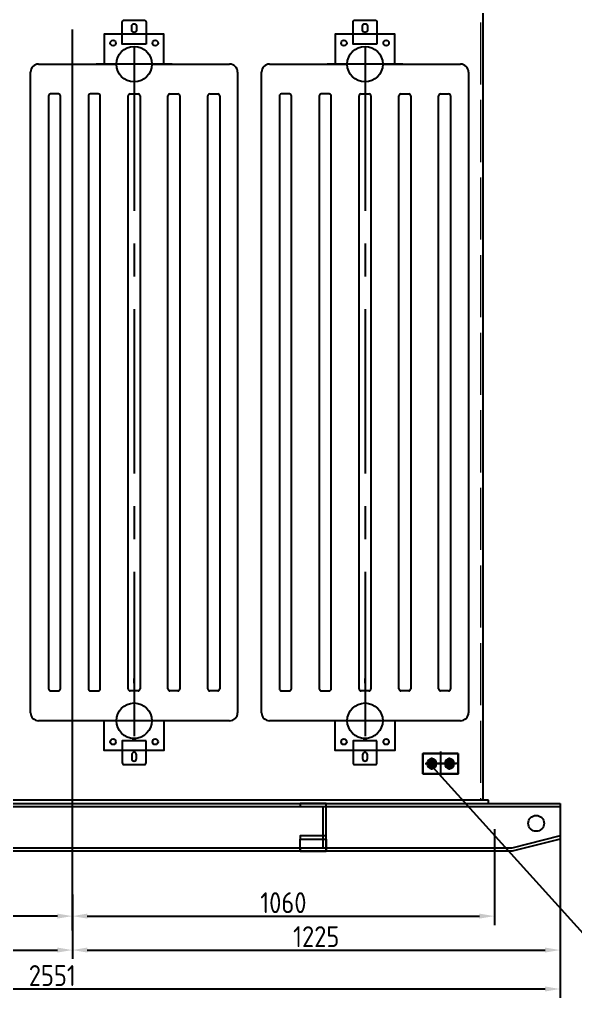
# Model space of a CAD drawing. Header units: millimetres. Extents: x 35720 to 50764, y -47170 to -36532.
# Drawn here: x 38555 to 39951, y -40872 to -38400 of the extents above; entities that cross this region are included whole.
import ezdxf

# ---------------------------------------------------------------- set-up
doc = ezdxf.new("R2010")
doc.units = ezdxf.units.MM
doc.header["$LTSCALE"] = 13
for name, pattern in [('ACAD_ISO02W100', [15, 12, -3]), ('CENTER', [50.8, 31.75, -6.35, 6.35, -6.35]), ('CENTERX2', [101.6, 63.5, -12.7, 12.7, -12.7])]:
    doc.linetypes.add(name, pattern=pattern)
doc.layers.get('0').update_dxf_attribs({"color": 1, "linetype": 'CENTER'})
for name, color, linetype in [('00', 7, 'Continuous'), ('01', 7, 'Continuous'), ('08', 1, 'Continuous'), ('1', 4, 'Continuous'), ('2', 3, 'Continuous'), ('3中心线层', 1, 'CENTER'), ('cen', 1, 'CENTER'), ('DIM', 4, 'Continuous')]:
    doc.layers.add(name, color=color, linetype=linetype)
doc.layers.add('DAS', color=3, linetype='ACAD_ISO02W100', lineweight=18)
doc.layers.add('标注、文本', color=3, linetype='Continuous', lineweight=25)
doc.styles.get("Standard").update_dxf_attribs({"font": 'gbenor.shx', "bigfont": 'gbcbig.shx'})
doc.dimstyles.new('丁晓菲', dxfattribs={"dimscale": 15, "dimtxt": 3.5, "dimasz": 2.5, "dimexe": 1.5, "dimexo": 0, "dimgap": 0.5, "dimtad": 1, "dimtoh": 1, "dimtxsty": 'Standard', "dimcen": 2.5, "dimclrd": 3, "dimclre": 3, "dimclrt": 2, "dimadec": 0, "dimazin": 0, "dimtfac": 1, "dimtmove": 0, "dimatfit": 2, "dimfxl": 0, "dimarcsym": 0})

# ---------------------------------------------------------------- blocks, each defined once
blk = doc.blocks.new('A$C2FE61F56')
for p, q in [((0, 0), (0, 9.4)), ((0, 9.4), (3.2, 9.4)), ((0, 0), (3.2, 1.8)), ((0, 0), (0, -9.3)), ((3.2, 0), (0, -1.8)), ((3.2, 9.4), (3.2, 0)), ((3.2, -9.3), (3.2, 0)), ((0, -9.3), (3.2, -9.3))]:
    blk.add_line(p, q)
at = {"layer": 'cen'}
blk.add_line((-5, 0), (8.2, 0), dxfattribs=at)
blk = doc.blocks.new('A$C177C7799')
for p, q in [((0, -7.5), (0, 7.5)), ((10, 10), (0.8, 10)), ((10, 5), (0.8, 5)), ((10.8, -7.5), (10.8, 7.5)), ((10, -5), (0.8, -5)), ((10, -10), (0.8, -10))]:
    blk.add_line(p, q)
for centre, radius, start, end in [((4.5, 7.5), 4.52, 146.3969, 213.6031), ((17, 0), 17, 162.8294, 197.1706), ((6.3, 7.5), 4.52, 326.3969, 33.6031), ((-6.2, 0), 17, 342.8294, 17.1706), ((4.5, -7.5), 4.52, 146.3969, 213.6031), ((6.3, -7.5), 4.52, 326.3969, 33.6031)]:
    blk.add_arc(centre, radius, start, end)
at = {"layer": 'cen'}
blk.add_line((-5, 0), (15.8, 0), dxfattribs=at)
blk = doc.blocks.new('A$C78412A84')
for p, q in [((0, 12), (2.5, 12)), ((0, 0), (0, 12)), ((0, 0), (0, -12)), ((2.5, 12), (2.5, 0)), ((2.5, -12), (2.5, 0)), ((0, -12), (2.5, -12))]:
    blk.add_line(p, q)
at = {"layer": 'cen'}
blk.add_line((-5, 0), (7.5, 0), dxfattribs=at)
at = {"layer": 'DAS'}
for p, q in [((0, 6.5), (2.5, 6.5)), ((0, -6.5), (2.5, -6.5))]:
    blk.add_line(p, q, dxfattribs=at)
blk = doc.blocks.new('0230313405230.')
for p, q in [((55389.7, -30039.7), (55389.7, -30033.3)), ((55399.7, -30032.2), (55392.2, -30032.2)), ((55394.7, -30039.7), (55394.7, -30033.3)), ((55407.2, -30032.2), (55399.7, -30032.2)), ((55404.7, -30039.7), (55404.7, -30033.3)), ((55409.7, -30039.7), (55409.7, -30033.3)), ((57529.7, -30039.7), (57529.7, -30033.3)), ((57532.2, -30032.2), (57539.7, -30032.2)), ((57534.7, -30039.7), (57534.7, -30033.3)), ((57539.7, -30032.2), (57547.2, -30032.2)), ((57544.7, -30039.7), (57544.7, -30033.3)), ((57549.7, -30039.7), (57549.7, -30033.3)), ((55389.7, -30039.7), (55409.7, -30039.7)), ((55393.7, -30039.7), (55393.7, -30088.5)), ((55393.7, -30044.9), (55405.7, -30044.9)), ((55405.7, -30039.7), (55405.7, -30088.5)), ((57549.7, -30039.7), (57529.7, -30039.7)), ((57533.7, -30039.7), (57533.7, -30088.5)), ((57545.7, -30044.9), (57533.7, -30044.9)), ((57545.7, -30039.7), (57545.7, -30088.5)), ((55405.7, -30088.5), (55393.7, -30088.5)), ((55394.9, -30089.7), (55393.7, -30088.5)), ((55404.5, -30089.7), (55394.9, -30089.7)), ((55404.5, -30089.7), (55405.7, -30088.5)), ((57533.7, -30088.5), (57545.7, -30088.5)), ((57534.9, -30089.7), (57533.7, -30088.5)), ((57534.9, -30089.7), (57544.5, -30089.7)), ((57544.5, -30089.7), (57545.7, -30088.5))]:
    blk.add_line(p, q)
at = {"color": 7, "linetype": 'Continuous'}
blk.add_lwpolyline([(57514.7, -32198.2), (55424.7, -32198.2), (55424.7, -32206.2), (57514.7, -32206.2)], close=True, dxfattribs=at)
for centre, radius, start, end in [((55392.2, -30035.5), 3.35, 41.6088, 138.3912), ((55399.7, -30043.9), 11.7, 64.676, 115.324), ((55407.2, -30035.5), 3.35, 41.6088, 138.3912), ((57532.2, -30035.5), 3.35, 41.6088, 138.3912), ((57539.7, -30043.9), 11.7, 64.676, 115.324), ((57547.2, -30035.5), 3.35, 41.6088, 138.3912)]:
    blk.add_arc(centre, radius, start, end)
at = {"layer": '01', "ltscale": 45.628538}
blk.add_lwpolyline([(55359.7, -30067.2), (55359.7, -30054.2, -0.414214), (55371.7, -30042.2), (57567.7, -30042.2, -0.414214), (57579.7, -30054.2), (57579.7, -30067.2), (57573.7, -30067.2), (57573.7, -30054.2, 0.414214), (57567.7, -30048.2), (55371.7, -30048.2, 0.414214), (55365.7, -30054.2), (55365.7, -30067.2)], format="xyb", close=True, dxfattribs=at)
for points in [[(55372.7, -30053.2), (57566.7, -30053.2), (57566.7, -30065.2), (55372.7, -30065.2)], [(55438.7, -30048.2), (57500.7, -30048.2), (57500.7, -32198.2), (55438.7, -32198.2)]]:
    blk.add_lwpolyline(points, close=True, dxfattribs=at)
at = {"layer": 'cen'}
for p, q in [((55399.7, -30027.2), (55399.7, -30092.2)), ((57539.7, -30027.2), (57539.7, -30092.2))]:
    blk.add_line(p, q, dxfattribs=at)
at = {"layer": 'DAS', "color": 3}
for p, q in [((55444.7, -30048.2), (55444.7, -32198.2)), ((57494.7, -30048.2), (57494.7, -32198.2))]:
    blk.add_line(p, q, dxfattribs=at)
at = {"layer": 'DIM'}
for p, q in [((55394.9, -30044.9), (55394.9, -30089.7)), ((55404.5, -30044.9), (55404.5, -30089.7)), ((57534.9, -30044.9), (57534.9, -30089.7)), ((57544.5, -30044.9), (57544.5, -30089.7))]:
    blk.add_line(p, q, dxfattribs=at)
at = {"rotation": 270}
for name, p in [('A$C78412A84', (55399.7, -30039.7)), ('A$C78412A84', (55399.7, -30065.2)), ('A$C177C7799', (55399.7, -30070.9)), ('A$C2FE61F56', (55399.7, -30067.7))]:
    blk.add_blockref(name, p, dxfattribs=at)
at = {"xscale": -1.000000000000002, "rotation": 90}
for name, p in [('A$C78412A84', (57539.7, -30039.7)), ('A$C78412A84', (57539.7, -30065.2)), ('A$C177C7799', (57539.7, -30070.9)), ('A$C2FE61F56', (57539.7, -30067.7))]:
    blk.add_blockref(name, p, dxfattribs=at)
blk = doc.blocks.new('2301350451230.')
at = {"layer": '01', "color": 0, "ltscale": 38.869873}
for p, q in [((55249.8, -32206.2), (57699.8, -32206.2)), ((55249.8, -32206.2), (55249.8, -32296.2)), ((57699.8, -32206.2), (57699.8, -32296.2)), ((55249.8, -32214.2), (57699.8, -32214.2))]:
    blk.add_line(p, q, dxfattribs=at)
for points in [[(55837.3, -32326.2), (55902.3, -32326.2), (55902.3, -32206.2), (55837.3, -32206.2), (55837.3, -32214.2), (55894.3, -32214.2), (55894.3, -32318.2), (55837.3, -32318.2)], [(57047.3, -32326.2), (57112.3, -32326.2), (57112.3, -32206.2), (57047.3, -32206.2), (57047.3, -32214.2), (57104.3, -32214.2), (57104.3, -32318.2), (57047.3, -32318.2)], [(55837.3, -32296.2), (55902.3, -32296.2), (55902.3, -32287.9), (55837.3, -32287.9)], [(55902.3, -32326.2), (55837.3, -32326.2), (55837.3, -32296.2), (55902.3, -32296.2)], [(57047.3, -32296.2), (57112.3, -32296.2), (57112.3, -32287.9), (57047.3, -32287.9)], [(57112.3, -32326.2), (57047.3, -32326.2), (57047.3, -32296.2), (57112.3, -32296.2)]]:
    blk.add_lwpolyline(points, close=True, dxfattribs=at)
for points in [[(57699.8, -32287.9), (57578.8, -32318.2), (55370.8, -32318.2), (55249.8, -32287.9)], [(57699.8, -32296.2), (57579.8, -32326.2), (55369.8, -32326.2), (55249.8, -32296.2)]]:
    blk.add_lwpolyline(points, dxfattribs=at)
for centre in [(55309.8, -32256.2), (57639.8, -32256.2)]:
    blk.add_circle(centre, 20, dxfattribs=at)
at = {"layer": '3中心线层', "ltscale": 38.869873}
for p, q in [((55414.8, -32270.5), (55414.8, -32358.6)), ((57534.8, -32270.5), (57534.8, -32358.6))]:
    blk.add_line(p, q, dxfattribs=at)
blk = doc.blocks.new('201545341230.')
at = {"color": 0}
for p, q in [((60835.9, -33356.8), (60828.8, -33363.8)), ((60891.8, -33356.8), (60898.8, -33363.8))]:
    blk.add_line(p, q, dxfattribs=at)
blk.add_line((60858.8, -35086.3), (60868.8, -35086.3))
at = {"color": 7}
for points in [[(60893.8, -33341.3), (60833.8, -33341.3), (60833.8, -33286.3, -0.414214), (60838.8, -33281.3), (60888.8, -33281.3, -0.414214), (60893.8, -33286.3)], [(60857.8, -33306.3), (60857.8, -33296.3, -1), (60869.8, -33296.3), (60869.8, -33306.3, -1)], [(60893.8, -35092.3), (60833.8, -35092.3), (60833.8, -35147.3, 0.414214), (60838.8, -35152.3), (60888.8, -35152.3, 0.414214), (60893.8, -35147.3)], [(60857.8, -35127.3), (60857.8, -35137.3, 1), (60869.8, -35137.3), (60869.8, -35127.3, 1)]]:
    blk.add_lwpolyline(points, format="xyb", close=True, dxfattribs=at)
for points in [[(60938.8, -33391.8), (60938.8, -33316.8), (60788.8, -33316.8), (60788.8, -33391.8)], [(60938.8, -35041.8), (60938.8, -35116.8), (60788.8, -35116.8), (60788.8, -35041.8)]]:
    blk.add_lwpolyline(points, dxfattribs=at)
for centre, radius in [((60810.8, -33338.7), 7), ((60863.8, -33391.8), 44.5), ((60916.9, -33338.7), 7), ((60863.8, -35041.8), 44.5), ((60810.8, -35094.8), 7), ((60916.9, -35094.8), 7)]:
    blk.add_circle(centre, radius, dxfattribs=at)
at = {"layer": '00', "color": 7}
for p, q in [((60623.8, -33391.8), (60819.3, -33391.8)), ((60908.3, -33391.8), (61103.8, -33391.8)), ((60603.8, -35021.8), (60603.8, -33411.8)), ((61123.8, -33411.8), (61123.8, -35021.8)), ((60648.8, -33471.8), (60648.8, -34961.8)), ((60673.8, -33466.8), (60653.8, -33466.8)), ((60678.8, -34961.8), (60678.8, -33471.8)), ((60748.8, -33471.8), (60748.8, -34961.8)), ((60773.8, -33466.8), (60753.8, -33466.8)), ((60778.8, -34961.8), (60778.8, -33471.8)), ((60848.8, -34961.8), (60848.8, -33471.8)), ((60853.8, -33466.8), (60873.8, -33466.8)), ((60878.8, -33471.8), (60878.8, -34961.8)), ((60948.8, -34961.8), (60948.8, -33471.8)), ((60953.8, -33466.8), (60973.8, -33466.8)), ((60978.8, -33471.8), (60978.8, -34961.8)), ((61048.8, -34961.8), (61048.8, -33471.8)), ((61053.8, -33466.8), (61073.8, -33466.8)), ((61063.8, -33466.8), (61073.8, -33466.8)), ((61078.8, -33471.8), (61078.8, -34961.8)), ((60863.8, -34947.8), (60863.8, -34935.7)), ((60653.8, -34966.8), (60673.8, -34966.8)), ((60753.8, -34966.8), (60773.8, -34966.8)), ((60873.8, -34966.8), (60853.8, -34966.8)), ((60973.8, -34966.8), (60953.8, -34966.8)), ((61073.8, -34966.8), (61053.8, -34966.8)), ((60819.3, -35041.8), (60623.8, -35041.8)), ((61103.8, -35041.8), (60908.3, -35041.8))]:
    blk.add_line(p, q, dxfattribs=at)
at = {"layer": '00', "color": 1}
for p, q in [((60959, -33391.8), (60768.6, -33391.8)), ((60908.3, -33391.8), (60819.3, -33391.8)), ((60964, -35041.8), (60773.6, -35041.8)), ((60908.3, -35041.8), (60819.3, -35041.8))]:
    blk.add_line(p, q, dxfattribs=at)
at = {"layer": '00', "color": 7}
for centre, radius, start, end in [((60623.8, -33411.8), 20, 90, 180), ((61103.8, -33411.8), 20, 0, 90), ((60653.8, -33471.8), 5, 90, 180), ((60673.8, -33471.8), 5, 0, 90), ((60753.8, -33471.8), 5, 90, 180), ((60773.8, -33471.8), 5, 0, 90), ((60853.8, -33471.8), 5, 90, 180), ((60873.8, -33471.8), 5, 0, 90), ((60953.8, -33471.8), 5, 90, 180), ((60973.8, -33471.8), 5, 0, 90), ((61053.8, -33471.8), 5, 90, 180), ((61073.8, -33471.8), 5, 0, 90), ((60653.8, -34961.8), 5, 180, 270), ((60673.8, -34961.8), 5, 270, 0), ((60753.8, -34961.8), 5, 180, 270), ((60773.8, -34961.8), 5, 270, 0), ((60853.8, -34961.8), 5, 180, 270), ((60873.8, -34961.8), 5, 270, 0), ((60953.8, -34961.8), 5, 180, 270), ((60973.8, -34961.8), 5, 270, 0), ((61053.8, -34961.8), 5, 180, 270), ((61073.8, -34961.8), 5, 270, 0), ((60623.8, -35021.8), 20, 180, 270), ((61103.8, -35021.8), 20, 270, 0)]:
    blk.add_arc(centre, radius, start, end, dxfattribs=at)
at = {"layer": 'cen', "color": 1}
blk.add_line((60863.8, -33347.3), (60863.8, -35106.8), dxfattribs=at)
blk = doc.blocks.new('0132456230')
at = {"layer": '01', "lineweight": 30}
blk.add_lwpolyline([(2664.8, -7123.4), (2753.8, -7123.4), (2753.8, -7174.4), (2664.8, -7174.4)], close=True, dxfattribs=at)
at = {"layer": '1', "color": 1, "linetype": 'CENTERX2', "lineweight": -3, "ltscale": 0.1}
for p, q in [((2709.3, -7118.7), (2709.3, -7179)), ((2709.3, -7118.7), (2709.3, -7179)), ((2687, -7164.4), (2687, -7133.4)), ((2687, -7164.4), (2687, -7133.4)), ((2687, -7140.6), (2687, -7157.2)), ((2687, -7140.6), (2687, -7157.2)), ((2687.3, -7158.9), (2687.3, -7138.9)), ((2687.3, -7158.9), (2687.3, -7138.9)), ((2731.3, -7158.9), (2731.3, -7138.9)), ((2731.3, -7158.9), (2731.3, -7138.9)), ((2731.5, -7164.4), (2731.5, -7133.4)), ((2731.5, -7164.4), (2731.5, -7133.4)), ((2731.5, -7140.6), (2731.5, -7157.2)), ((2731.5, -7140.6), (2731.5, -7157.2)), ((2662.9, -7148.9), (2755.6, -7148.9)), ((2662.9, -7148.9), (2755.6, -7148.9)), ((2748.4, -7148.9), (2670.1, -7148.9)), ((2748.4, -7148.9), (2670.1, -7148.9)), ((2678.7, -7148.9), (2695.3, -7148.9)), ((2678.7, -7148.9), (2695.3, -7148.9)), ((2723.2, -7148.9), (2739.8, -7148.9)), ((2723.2, -7148.9), (2739.8, -7148.9))]:
    blk.add_line(p, q, dxfattribs=at)
at = {"layer": '1'}
for p, q in [((2687, -7139), (2678.4, -7143.9)), ((2687, -7139), (2678.4, -7143.9)), ((2678.4, -7143.9), (2678.4, -7153.8)), ((2678.4, -7143.9), (2678.4, -7153.8)), ((2695.6, -7143.9), (2687, -7139)), ((2695.6, -7143.9), (2687, -7139)), ((2695.6, -7153.8), (2695.6, -7143.9)), ((2695.6, -7153.8), (2695.6, -7143.9)), ((2731.5, -7139), (2722.9, -7143.9)), ((2731.5, -7139), (2722.9, -7143.9)), ((2722.9, -7143.9), (2722.9, -7153.8)), ((2722.9, -7143.9), (2722.9, -7153.8)), ((2740.1, -7143.9), (2731.5, -7139)), ((2740.1, -7143.9), (2731.5, -7139)), ((2740.1, -7153.8), (2740.1, -7143.9)), ((2740.1, -7153.8), (2740.1, -7143.9)), ((2678.4, -7153.8), (2687, -7158.8)), ((2678.4, -7153.8), (2687, -7158.8)), ((2687, -7158.8), (2695.6, -7153.8)), ((2687, -7158.8), (2695.6, -7153.8)), ((2722.9, -7153.8), (2731.5, -7158.8)), ((2722.9, -7153.8), (2731.5, -7158.8)), ((2731.5, -7158.8), (2740.1, -7153.8)), ((2731.5, -7158.8), (2740.1, -7153.8))]:
    blk.add_line(p, q, dxfattribs=at)
for centre, radius in [((2687, -7148.9), 12), ((2687, -7148.9), 12), ((2687, -7148.9), 8.6), ((2687, -7148.9), 8.6), ((2687, -7148.9), 6), ((2687, -7148.9), 6), ((2731.5, -7148.9), 12), ((2731.5, -7148.9), 12), ((2731.5, -7148.9), 8.6), ((2731.5, -7148.9), 8.6), ((2731.5, -7148.9), 6), ((2731.5, -7148.9), 6)]:
    blk.add_circle(centre, radius, dxfattribs=at)
at = {"layer": '2'}
for centre in [(2687, -7148.9), (2687, -7148.9), (2731.5, -7148.9), (2731.5, -7148.9)]:
    blk.add_arc(centre, 5.1, 90, 0, dxfattribs=at)
at = {"layer": '标注、文本', "color": 4, "lineweight": 30}
for centre in [(2687.3, -7148.9), (2687.3, -7148.9), (2731.3, -7148.9), (2731.3, -7148.9)]:
    blk.add_circle(centre, 7, dxfattribs=at)
at = {"layer": '标注、文本'}
for centre in [(2687.3, -7148.9), (2687.3, -7148.9), (2731.3, -7148.9), (2731.3, -7148.9)]:
    blk.add_arc(centre, 6, 90, 0, dxfattribs=at)
blk = doc.blocks.new('*D161')
at = {"layer": 'Defpoints', "color": 0, "ltscale": 38.869873, "transparency": 16777216}
for p in [(37627.8, -40522.3), (38687.8, -40598.5), (37627.8, -40653.1)]:
    blk.add_point(p, dxfattribs=at)
at = {"layer": 'DIM', "color": 3, "lineweight": -2, "ltscale": 38.869873, "transparency": 16777216}
for p, q in [((37627.8, -40522.3), (37627.8, -40675.6)), ((38687.8, -40598.5), (38687.8, -40675.6)), ((38650.3, -40653.1), (37665.3, -40653.1))]:
    blk.add_line(p, q, dxfattribs=at)
at = {"layer": 'DIM', "color": 3, "ltscale": 38.869873, "transparency": 16777216}
for points in [[(37665.3, -40646.8), (37665.3, -40659.3), (37627.8, -40653.1)], [(38650.3, -40646.8), (38650.3, -40659.3), (38687.8, -40653.1)]]:
    blk.add_solid(points, dxfattribs=at)
at = {"layer": 'DIM', "color": 2, "ltscale": 38.869873, "transparency": 16777216, "insert": (38157.8, -40619.3), "char_height": 52.5, "attachment_point": 5, "bg_fill": 3, "box_fill_scale": 1.1, "bg_fill_color": 256, "bg_fill_true_color": 13158600, "bg_fill_transparency": 0}
blk.add_mtext('1060', dxfattribs=at)
blk = doc.blocks.new('*D162')
at = {"layer": 'Defpoints', "color": 0, "ltscale": 38.869873, "transparency": 16777216}
for p in [(39747.8, -40522.3), (38687.8, -40598.5), (39747.8, -40653.1)]:
    blk.add_point(p, dxfattribs=at)
at = {"layer": 'DIM', "color": 3, "lineweight": -2, "ltscale": 38.869873, "transparency": 16777216}
for p, q in [((39747.8, -40522.3), (39747.8, -40675.6)), ((38687.8, -40598.5), (38687.8, -40675.6)), ((38725.3, -40653.1), (39710.3, -40653.1))]:
    blk.add_line(p, q, dxfattribs=at)
at = {"layer": 'DIM', "color": 3, "ltscale": 38.869873, "transparency": 16777216}
for points in [[(38725.3, -40646.8), (38725.3, -40659.3), (38687.8, -40653.1)], [(39710.3, -40646.8), (39710.3, -40659.3), (39747.8, -40653.1)]]:
    blk.add_solid(points, dxfattribs=at)
at = {"layer": 'DIM', "color": 2, "ltscale": 38.869873, "transparency": 16777216, "insert": (39217.8, -40619.3), "char_height": 52.5, "attachment_point": 5, "bg_fill": 3, "box_fill_scale": 1.1, "bg_fill_color": 256, "bg_fill_true_color": 13158600, "bg_fill_transparency": 0}
blk.add_mtext('1060', dxfattribs=at)
blk = doc.blocks.new('*D165')
at = {"layer": 'Defpoints', "color": 0, "ltscale": 38.869873, "transparency": 16777216}
for p in [(37361.8, -39481.1), (39912.8, -40414.9), (39912.8, -40836.2)]:
    blk.add_point(p, dxfattribs=at)
at = {"layer": 'DIM', "color": 3, "lineweight": -2, "ltscale": 38.869873, "transparency": 16777216}
for p, q in [((37361.8, -39481.1), (37361.8, -40858.7)), ((39912.8, -40414.9), (39912.8, -40858.7)), ((37399.3, -40836.2), (39875.3, -40836.2))]:
    blk.add_line(p, q, dxfattribs=at)
at = {"layer": 'DIM', "color": 3, "ltscale": 38.869873, "transparency": 16777216}
for points in [[(37399.3, -40829.9), (37399.3, -40842.4), (37361.8, -40836.2)], [(39875.3, -40829.9), (39875.3, -40842.4), (39912.8, -40836.2)]]:
    blk.add_solid(points, dxfattribs=at)
at = {"layer": 'DIM', "color": 2, "ltscale": 38.869873, "transparency": 16777216, "insert": (38637.3, -40802.4), "char_height": 52.5, "attachment_point": 5, "bg_fill": 3, "box_fill_scale": 1.1, "bg_fill_color": 256, "bg_fill_true_color": 13158600, "bg_fill_transparency": 0}
blk.add_mtext('2551', dxfattribs=at)
blk = doc.blocks.new('*D166')
at = {"layer": 'Defpoints', "color": 0, "ltscale": 38.869873, "transparency": 16777216}
for p in [(39912.8, -40464.7), (38687.8, -40598.5), (39912.8, -40738.3)]:
    blk.add_point(p, dxfattribs=at)
at = {"layer": 'DIM', "color": 3, "lineweight": -2, "ltscale": 38.869873, "transparency": 16777216}
for p, q in [((39912.8, -40464.7), (39912.8, -40760.8)), ((38687.8, -40598.5), (38687.8, -40760.8)), ((38725.3, -40738.3), (39875.3, -40738.3))]:
    blk.add_line(p, q, dxfattribs=at)
at = {"layer": 'DIM', "color": 3, "ltscale": 38.869873, "transparency": 16777216}
for points in [[(38725.3, -40732.1), (38725.3, -40744.6), (38687.8, -40738.3)], [(39875.3, -40732.1), (39875.3, -40744.6), (39912.8, -40738.3)]]:
    blk.add_solid(points, dxfattribs=at)
at = {"layer": 'DIM', "color": 2, "ltscale": 38.869873, "transparency": 16777216, "insert": (39300.3, -40704.6), "char_height": 52.5, "attachment_point": 5, "bg_fill": 3, "box_fill_scale": 1.1, "bg_fill_color": 256, "bg_fill_true_color": 13158600, "bg_fill_transparency": 0}
blk.add_mtext('1225', dxfattribs=at)
blk = doc.blocks.new('*D214')
at = {"layer": 'Defpoints', "color": 0, "ltscale": 38.869873, "transparency": 16777216}
for p in [(37462.8, -40459.9), (38687.8, -40598.5), (38687.8, -40738.3)]:
    blk.add_point(p, dxfattribs=at)
at = {"layer": 'DIM', "color": 3, "lineweight": -2, "ltscale": 38.869873, "transparency": 16777216}
for p, q in [((37462.8, -40459.9), (37462.8, -40760.8)), ((38687.8, -40598.5), (38687.8, -40760.8)), ((37500.3, -40738.3), (38650.3, -40738.3))]:
    blk.add_line(p, q, dxfattribs=at)
at = {"layer": 'DIM', "color": 3, "ltscale": 38.869873, "transparency": 16777216}
for points in [[(37500.3, -40732.1), (37500.3, -40744.6), (37462.8, -40738.3)], [(38650.3, -40732.1), (38650.3, -40744.6), (38687.8, -40738.3)]]:
    blk.add_solid(points, dxfattribs=at)
at = {"layer": 'DIM', "color": 2, "ltscale": 38.869873, "transparency": 16777216, "insert": (38075.3, -40704.6), "char_height": 52.5, "attachment_point": 5, "bg_fill": 3, "box_fill_scale": 1.1, "bg_fill_color": 256, "bg_fill_true_color": 13158600, "bg_fill_transparency": 0}
blk.add_mtext('1225', dxfattribs=at)

msp = doc.modelspace()

# ---------------------------------------------------------------- linework, layer by layer
at = {"layer": 'cen', "ltscale": 38.869873}
msp.add_line((38687.843, -40688.998), (38687.843, -38425.11), dxfattribs=at)

# ---------------------------------------------------------------- block references
at = {"layer": '01', "xscale": -1}
msp.add_blockref('0132456230', (42322.02, -33121.005), dxfattribs=at)
at = {"layer": 'DIM', "color": 0}
for name, p in [('0230313405230.', (-17781.886, -8163.702)), ('2301350451230.', (-17786.973, -8163.702))]:
    msp.add_blockref(name, p, dxfattribs=at)
at = {"layer": 'DIM', "color": 2}
for p in [(-22020.906, -5120.106), (-21440.906, -5120.106)]:
    msp.add_blockref('201545341230.', p, dxfattribs=at)

# ---------------------------------------------------------------- next in the draw order: dimensions: what is measured, and where the dimension line sits
at = {"layer": 'DIM', "color": 2, "ltscale": 38.869873}
dim = msp.add_linear_dim(base=(37627.843, -40653.075), p1=(38687.843, -40598.506), p2=(37627.843, -40522.264), dimstyle='丁晓菲', override={"dimtfill": 1, "dimarcsym": 1}, dxfattribs=at)
dim.commit()
dim.dimension.update_dxf_attribs({"geometry": '*D161', "text_midpoint": (38157.843, -40619.325)})

# ---------------------------------------------------------------- next in the draw order: dimensions: what is measured, and where the dimension line sits
dim = msp.add_linear_dim(base=(39747.843, -40653.075), p1=(38687.843, -40598.506), p2=(39747.843, -40522.264), dimstyle='丁晓菲', override={"dimtfill": 1, "dimarcsym": 1}, dxfattribs=at)
dim.commit()
dim.dimension.update_dxf_attribs({"geometry": '*D162', "text_midpoint": (39217.843, -40619.325)})

# ---------------------------------------------------------------- next in the draw order: dimensions: what is measured, and where the dimension line sits
dim = msp.add_linear_dim(base=(39912.843, -40836.158), p1=(37361.781, -39481.143), p2=(39912.843, -40414.88), dimstyle='丁晓菲', override={"dimdec": 0, "dimtfill": 1, "dimarcsym": 1}, dxfattribs=at)
dim.commit()
dim.dimension.update_dxf_attribs({"geometry": '*D165', "text_midpoint": (38637.312, -40802.408)})

# ---------------------------------------------------------------- next in the draw order: dimensions: what is measured, and where the dimension line sits
dim = msp.add_linear_dim(base=(39912.843, -40738.328), p1=(38687.843, -40598.506), p2=(39912.843, -40464.71), dimstyle='丁晓菲', override={"dimtfill": 1, "dimarcsym": 1}, dxfattribs=at)
dim.commit()
dim.dimension.update_dxf_attribs({"geometry": '*D166', "text_midpoint": (39300.343, -40704.578)})

# ---------------------------------------------------------------- next in the draw order: linework, layer by layer
at = {"layer": '08', "color": 3}
msp.add_line((40166.763, -40913.392), (39584.756, -40269.88), dxfattribs=at)

# ---------------------------------------------------------------- next in the draw order: dimensions: what is measured, and where the dimension line sits
at = {"layer": 'DIM', "color": 2, "ltscale": 38.869873}
dim = msp.add_linear_dim(base=(38687.843, -40738.328), p1=(37462.843, -40459.88), p2=(38687.843, -40598.506), dimstyle='丁晓菲', override={"dimtfill": 1, "dimarcsym": 1}, dxfattribs=at)
dim.commit()
dim.dimension.update_dxf_attribs({"geometry": '*D214', "text_midpoint": (38075.343, -40704.578)})

doc.saveas('drawing.dxf')
